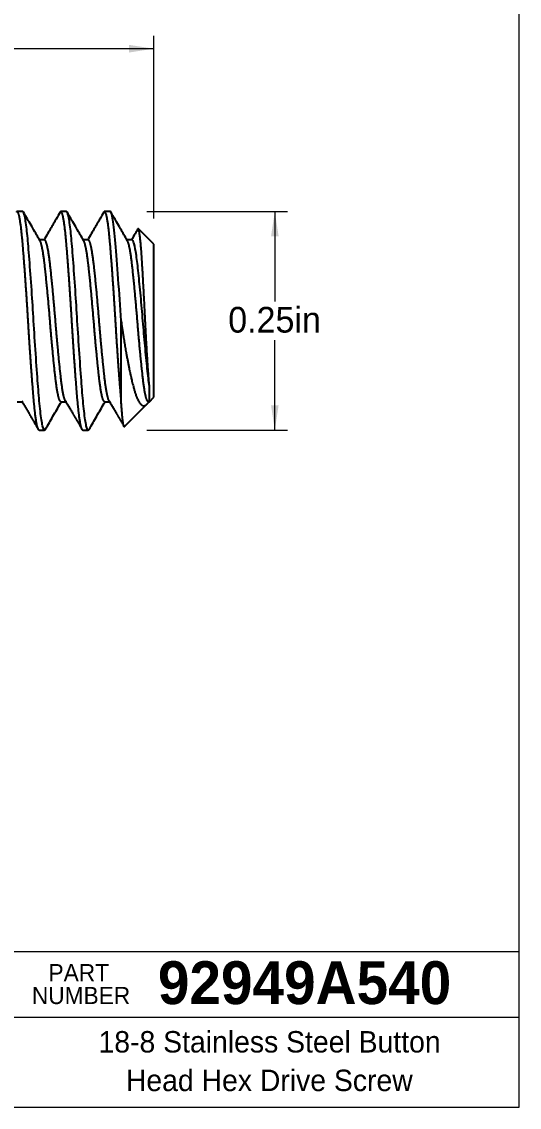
# Model space of a CAD drawing. Header units: inches. Extents: x 0.06 to 2.53, y 0.06 to 1.94.
# Drawn here: x 1.959 to 2.529, y 0.059 to 1.3 of the extents above; entities that cross this region are included whole.
import ezdxf

# ---------------------------------------------------------------- set-up
doc = ezdxf.new("R2010")
doc.units = ezdxf.units.IN
doc.header["$LTSCALE"] = 0.23521
doc.header["$MEASUREMENT"] = 0
doc.linetypes.add('SLD-Solid', pattern=[0])
doc.styles.add('SLDTEXTSTYLE0', font='ARIAL.TTF', dxfattribs={"width": 0.948})
doc.styles.add('SLDTEXTSTYLE1', font='ARIALBD.TTF', dxfattribs={"width": 0.948})
doc.dimstyles.new('SLDDIMSTYLE0', dxfattribs={"dimtxt": 0.02854, "dimasz": 0.02854, "dimexe": 0, "dimexo": 0.0625, "dimgap": 0.007135, "dimtad": 0, "dimtih": 1, "dimtoh": 1, "dimdec": 4, "dimrnd": 1e-09, "dimdsep": 46, "dimtxsty": 'SLDTEXTSTYLE0', "dimsah": 1, "dimcen": 0.09, "dimadec": 0, "dimazin": 2, "dimtfac": 1, "dimtdec": 4, "dimtofl": 0, "dimtmove": 0, "dimatfit": 3, "dimfxl": 0, "dimfrac": 2, "dimtolj": 1, "dimtzin": 12, "dimarcsym": 0})

# ---------------------------------------------------------------- blocks, each defined once
blk = doc.blocks.new('Part Number Tag')
at = {"color": 7, "linetype": 'SLD-Solid', "lineweight": 18, "char_height": 0.0196, "attachment_point": 2, "style": 'SLDTEXTSTYLE0'}
for s, insert in [('PART', (0.0003, 0.0262)), ('NUMBER', (0.0029, 0.0001))]:
    blk.add_mtext(s, dxfattribs=dict(at, insert=insert))
blk = doc.blocks.new('_D_3')
at = {"color": 7, "linetype": 'SLD-Solid', "lineweight": 18}
for p, q in [((1.3604, 1.2059), (1.3604, 1.2838)), ((2.1104, 1.0749), (2.1104, 1.2838)), ((1.3604, 1.2691), (1.6821, 1.2691)), ((2.1104, 1.2691), (1.7888, 1.2691))]:
    blk.add_line(p, q, dxfattribs=at)
for points in [[(1.3604, 1.2691), (1.3889, 1.2647), (1.3889, 1.2735)], [(2.1104, 1.2691), (2.0819, 1.2735), (2.0819, 1.2647)]]:
    blk.add_solid(points, dxfattribs=at)
at = {"color": 7, "linetype": 'SLD-Solid', "lineweight": 18, "insert": (1.6821, 1.2851), "char_height": 0.0294, "attachment_point": 1, "style": 'SLDTEXTSTYLE0'}
blk.add_mtext('0.75in', dxfattribs=at)
blk = doc.blocks.new('_D_4')
at = {"color": 7, "linetype": 'SLD-Solid', "lineweight": 18}
for p, q in [((2.1023, 1.083), (2.2635, 1.083)), ((2.2488, 1.083), (2.2488, 0.9799)), ((2.2488, 0.833), (2.2488, 0.936)), ((2.1023, 0.833), (2.2635, 0.833))]:
    blk.add_line(p, q, dxfattribs=at)
for points in [[(2.2488, 1.083), (2.2445, 1.0545), (2.2532, 1.0545)], [(2.2488, 0.833), (2.2532, 0.8615), (2.2445, 0.8615)]]:
    blk.add_solid(points, dxfattribs=at)
at = {"color": 7, "linetype": 'SLD-Solid', "lineweight": 18, "insert": (2.1955, 0.9739), "char_height": 0.0294, "attachment_point": 1, "style": 'SLDTEXTSTYLE0'}
blk.add_mtext('0.25in', dxfattribs=at)

msp = doc.modelspace()

# ---------------------------------------------------------------- linework, layer by layer
at = {"color": 7, "linetype": 'SLD-Solid', "lineweight": 18}
for p, q in [((2.5285075, 0.0588025), (2.5285075, 1.9404825)), ((2.5285075, 0.2364452), (1.4388675, 0.2364452)), ((1.4388675, 0.1617069), (2.5285075, 0.1617069)), ((0.0588025, 0.0588025), (2.5285075, 0.0588025))]:
    msp.add_line(p, q, dxfattribs=at)
at = {"color": 7, "linetype": 'SLD-Solid', "lineweight": 25}
for p, q in [((1.9604035, 1.0830095), (1.9541535, 1.0830095)), ((2.0104035, 1.0830095), (2.0041535, 1.0830095)), ((2.0604035, 1.0830095), (2.0541535, 1.0830095)), ((2.1104035, 1.0455095), (2.0927245, 1.0631885)), ((1.9854036, 1.0505336), (1.9797106, 1.0505336)), ((2.0354036, 1.0505336), (2.0297106, 1.0505336)), ((2.0854036, 1.0505336), (2.0797106, 1.0505336)), ((2.1104035, 0.9580095), (2.1104035, 1.0455095)), ((2.0729035, 0.8696212), (2.0729035, 0.9580095)), ((2.1104035, 0.8705095), (2.1104035, 0.9580095)), ((2.1053893, 0.8654954), (2.1104035, 0.8705095)), ((1.9541536, 0.8654855), (1.959847, 0.8654855)), ((2.0041536, 0.8654855), (2.009847, 0.8654855)), ((2.0541536, 0.8654855), (2.059847, 0.8654855)), ((2.0768778, 0.8369838), (2.1024817, 0.8625877)), ((2.1041536, 0.8654855), (2.1053794, 0.8654855)), ((1.9791535, 0.8330095), (1.9854035, 0.8330095)), ((2.0291535, 0.8330095), (2.0354035, 0.8330095))]:
    msp.add_line(p, q, dxfattribs=at)
at = {"color": 7, "linetype": 'SLD-Solid', "lineweight": 25, "flags": 128}
for points in [[(1.9862364, 0.8337487), (1.9859745, 0.8333572), (1.985686, 0.8330959), (1.9854035, 0.8330095), (1.9851421, 0.8330835), (1.9848757, 0.8333072), (1.9846047, 0.8336828), (1.9843294, 0.8342122), (1.9840504, 0.8348965), (1.983768, 0.8357365), (1.9834829, 0.8367321), (1.9831667, 0.8380065), (1.9828485, 0.8394672), (1.9825289, 0.8411117), (1.9822088, 0.8429368), (1.9818889, 0.8449384), (1.9815698, 0.8471117), (1.9812523, 0.8494509), (1.9809372, 0.8519497), (1.9806252, 0.8546009), (1.9803168, 0.857397), (1.9800183, 0.8602763), (1.9797245, 0.8632791), (1.979436, 0.8663971), (1.9791535, 0.8696212), (1.9788921, 0.8727137), (1.9786257, 0.8759274), (1.9783547, 0.8792586), (1.9780794, 0.8827029), (1.9778004, 0.8862555), (1.977518, 0.889911), (1.9772329, 0.8936635), (1.9769167, 0.897896), (1.9765985, 0.9022294), (1.9762789, 0.9066544), (1.9759588, 0.9111609), (1.9756389, 0.9157386), (1.9753198, 0.9203769), (1.9750023, 0.9250649), (1.9746872, 0.9297916), (1.9743752, 0.9345457), (1.9740668, 0.9393163), (1.9737683, 0.9440071), (1.9734745, 0.9486928), (1.973186, 0.9533636), (1.9729035, 0.9580095), (1.9726421, 0.962309), (1.9723757, 0.9666302), (1.9721047, 0.9709656), (1.9718294, 0.9753072), (1.9715504, 0.979647), (1.971268, 0.9839767), (1.9709829, 0.988288), (1.9706667, 0.9929992), (1.9703485, 0.9976669), (1.9700289, 1.0022802), (1.9697088, 1.0068282), (1.9693889, 1.0113005), (1.9690698, 1.0156868), (1.9687523, 1.0199774), (1.9684372, 1.0241632), (1.9681252, 1.0282353), (1.9678168, 1.0321858), (1.9675183, 1.0359403), (1.9672245, 1.0395641), (1.966936, 1.0430516), (1.9666535, 1.0463979), (1.9663921, 1.0493858), (1.9661257, 1.0522832), (1.9658547, 1.0550832), (1.9655794, 1.0577788), (1.9653004, 1.0603636), (1.965018, 1.0628312), (1.9647329, 1.0651757), (1.9644167, 1.0676059), (1.9640985, 1.0698736), (1.9637789, 1.0719729), (1.9634588, 1.0738983), (1.9631389, 1.0756453), (1.9628198, 1.0772102), (1.9625023, 1.07859), (1.9621872, 1.0797829), (1.9618752, 1.0807876), (1.9615668, 1.0816039), (1.9612683, 1.0822228), (1.9609745, 1.0826619), (1.960686, 1.0829232), (1.9604035, 1.0830095), (1.9604035, 1.0830095)], [(2.0362364, 0.8337487), (2.0359745, 0.8333572), (2.035686, 0.8330959), (2.0354035, 0.8330095), (2.0351421, 0.8330835), (2.0348757, 0.8333072), (2.0346047, 0.8336828), (2.0343294, 0.8342122), (2.0340504, 0.8348965), (2.033768, 0.8357365), (2.0334829, 0.8367321), (2.0331667, 0.8380065), (2.0328485, 0.8394672), (2.0325289, 0.8411117), (2.0322088, 0.8429368), (2.0318889, 0.8449384), (2.0315698, 0.8471117), (2.0312523, 0.8494509), (2.0309372, 0.8519497), (2.0306252, 0.8546009), (2.0303168, 0.857397), (2.0300183, 0.8602763), (2.0297245, 0.8632791), (2.029436, 0.8663971), (2.0291535, 0.8696212), (2.0288921, 0.8727137), (2.0286257, 0.8759274), (2.0283547, 0.8792586), (2.0280794, 0.8827029), (2.0278004, 0.8862555), (2.027518, 0.889911), (2.0272329, 0.8936635), (2.0269167, 0.897896), (2.0265985, 0.9022294), (2.0262789, 0.9066544), (2.0259588, 0.9111609), (2.0256389, 0.9157386), (2.0253198, 0.9203769), (2.0250023, 0.9250649), (2.0246872, 0.9297916), (2.0243752, 0.9345457), (2.0240668, 0.9393163), (2.0237683, 0.9440071), (2.0234745, 0.9486928), (2.023186, 0.9533636), (2.0229035, 0.9580095), (2.0226421, 0.962309), (2.0223757, 0.9666302), (2.0221047, 0.9709656), (2.0218294, 0.9753072), (2.0215504, 0.979647), (2.021268, 0.9839767), (2.0209829, 0.988288), (2.0206667, 0.9929992), (2.0203485, 0.9976669), (2.0200289, 1.0022802), (2.0197088, 1.0068282), (2.0193889, 1.0113005), (2.0190698, 1.0156868), (2.0187523, 1.0199774), (2.0184372, 1.0241632), (2.0181252, 1.0282353), (2.0178168, 1.0321858), (2.0175183, 1.0359403), (2.0172245, 1.0395641), (2.016936, 1.0430516), (2.0166535, 1.0463979), (2.0163921, 1.0493858), (2.0161257, 1.0522832), (2.0158547, 1.0550832), (2.0155794, 1.0577788), (2.0153004, 1.0603636), (2.015018, 1.0628312), (2.0147329, 1.0651757), (2.0144167, 1.0676059), (2.0140985, 1.0698736), (2.0137789, 1.0719729), (2.0134588, 1.0738983), (2.0131389, 1.0756453), (2.0128198, 1.0772102), (2.0125023, 1.07859), (2.0121872, 1.0797829), (2.0118752, 1.0807876), (2.0115668, 1.0816039), (2.0112683, 1.0822228), (2.0109745, 1.0826619), (2.010686, 1.0829232), (2.0104035, 1.0830095), (2.0104035, 1.0830095)]]:
    msp.add_lwpolyline(points, dxfattribs=at)
at = {"color": 7, "linetype": 'SLD-Solid', "lineweight": 25}
for points, knots in [([(1.9791535, 0.8330095), (1.9790666, 0.8330238), (1.9788923, 0.8330524), (1.9786257, 0.8332845), (1.9783547, 0.8336578), (1.9780794, 0.8341878), (1.9778004, 0.834872), (1.977518, 0.835712), (1.9772234, 0.836741), (1.9769167, 0.8379769), (1.9765985, 0.8394376), (1.9762789, 0.8410821), (1.9759588, 0.8429072), (1.9756389, 0.8449088), (1.9753198, 0.8470821), (1.9750023, 0.8494213), (1.9746872, 0.8519201), (1.9743752, 0.8545713), (1.9740687, 0.8573509), (1.9737682, 0.8602478), (1.9734745, 0.8632507), (1.9731858, 0.8663686), (1.9729105, 0.8695206), (1.9726423, 0.8727034), (1.9723757, 0.8759172), (1.9721047, 0.8792484), (1.9718294, 0.8826927), (1.9715504, 0.8862453), (1.971268, 0.8899008), (1.9709734, 0.893779), (1.9706667, 0.8978838), (1.9703485, 0.9022172), (1.9700289, 0.9066421), (1.9697088, 0.9111486), (1.9693889, 0.9157263), (1.9690698, 0.9203646), (1.9687523, 0.9250526), (1.9684372, 0.9297793), (1.9681252, 0.9345335), (1.9678187, 0.9392759), (1.9675182, 0.9439953), (1.9672245, 0.9486812), (1.9669358, 0.9533519), (1.9666605, 0.957894), (1.9663923, 0.9623189), (1.9661257, 0.9666402), (1.9658547, 0.9709757), (1.9655794, 0.9753173), (1.9653004, 0.9796571), (1.965018, 0.9839868), (1.9647234, 0.9884424), (1.9644167, 0.9930115), (1.9640985, 0.9976792), (1.9637789, 1.0022925), (1.9634588, 1.0068405), (1.9631389, 1.0113127), (1.9628198, 1.015699), (1.9625023, 1.0199897), (1.9621872, 1.0241754), (1.9618752, 1.0282476), (1.9615687, 1.0321748), (1.9612682, 1.0359522), (1.9609745, 1.0395761), (1.9606858, 1.0430636), (1.9604105, 1.046335), (1.9601423, 1.0494101), (1.9598757, 1.0523076), (1.9596047, 1.0551076), (1.9593294, 1.0578033), (1.9590504, 1.0603881), (1.958768, 1.0628557), (1.9584734, 1.0652786), (1.9581667, 1.0676355), (1.9578485, 1.0699032), (1.9575289, 1.0720025), (1.9572088, 1.0739279), (1.9568889, 1.0756749), (1.9565698, 1.0772397), (1.9562523, 1.0786196), (1.9559372, 1.0798125), (1.9556252, 1.0808172), (1.9553187, 1.0816287), (1.9550182, 1.0822514), (1.9547245, 1.0826904), (1.9544358, 1.082952), (1.9541604, 1.0830355), (1.9538924, 1.0829625), (1.9536255, 1.0827271), (1.9534346, 1.0824931), (1.9533319, 1.0822929), (1.9533206, 1.0822707)], [0, 0, 0, 0, 0.010584351, 0.021235556, 0.031947767, 0.042714922, 0.053530758, 0.064388833, 0.075282548, 0.087298626, 0.099340563, 0.111399123, 0.123464996, 0.135528835, 0.147581304, 0.159613119, 0.171615093, 0.183578177, 0.1954935, 0.20714121, 0.218726539, 0.230241787, 0.241679551, 0.252263903, 0.262915107, 0.273627318, 0.284394473, 0.295210309, 0.306068384, 0.316962099, 0.328978177, 0.341020114, 0.353078674, 0.365144547, 0.377208386, 0.389260855, 0.40129267, 0.413294644, 0.425257728, 0.437173051, 0.448820762, 0.46040609, 0.471921338, 0.483359102, 0.493943454, 0.504594658, 0.515306869, 0.526074024, 0.53688986, 0.547747936, 0.55864165, 0.570657728, 0.582699665, 0.594758225, 0.606824098, 0.618887937, 0.630940406, 0.642972221, 0.654974195, 0.666937279, 0.678852602, 0.690500313, 0.702085641, 0.713600889, 0.725038653, 0.735623005, 0.746274209, 0.75698642, 0.767753575, 0.778569412, 0.789427487, 0.800321201, 0.81233728, 0.824379216, 0.836437776, 0.848503649, 0.860567488, 0.872619957, 0.884651772, 0.896653746, 0.90861683, 0.920532153, 0.932179864, 0.943765192, 0.955280441, 0.966718204, 0.977302556, 0.98795376, 0.998665972, 1, 1, 1, 1]), ([(1.9802939, 1.0495329), (1.977614, 1.0541285), (1.9734054, 1.0613455), (1.968645, 1.0695298), (1.9649712, 1.075849), (1.962824, 1.0795455), (1.9612362, 1.082279)], [0, 0, 0, 0, 0.421229167, 0.661510738, 0.749691868, 1, 1, 1, 1]), ([(2.0033208, 1.0822791), (2.0017572, 1.0795872), (1.9993383, 1.075423), (1.9958749, 1.069466), (1.9926275, 1.0638842), (1.9888902, 1.0574654), (1.9861932, 1.0528419), (1.9848466, 1.0505336)], [0, 0, 0, 0, 0.254269647, 0.393340942, 0.562808335, 0.7817316, 1, 1, 1, 1]), ([(2.0291535, 0.8330095), (2.0290666, 0.8330238), (2.0288923, 0.8330524), (2.0286257, 0.8332845), (2.0283547, 0.8336578), (2.0280794, 0.8341878), (2.0278004, 0.834872), (2.027518, 0.835712), (2.0272234, 0.836741), (2.0269167, 0.8379769), (2.0265985, 0.8394376), (2.0262789, 0.8410821), (2.0259588, 0.8429072), (2.0256389, 0.8449088), (2.0253198, 0.8470821), (2.0250023, 0.8494213), (2.0246872, 0.8519201), (2.0243752, 0.8545713), (2.0240687, 0.8573509), (2.0237682, 0.8602478), (2.0234745, 0.8632507), (2.0231858, 0.8663686), (2.0229105, 0.8695206), (2.0226423, 0.8727034), (2.0223757, 0.8759172), (2.0221047, 0.8792484), (2.0218294, 0.8826927), (2.0215504, 0.8862453), (2.021268, 0.8899008), (2.0209734, 0.893779), (2.0206667, 0.8978838), (2.0203485, 0.9022172), (2.0200289, 0.9066421), (2.0197088, 0.9111486), (2.0193889, 0.9157263), (2.0190698, 0.9203646), (2.0187523, 0.9250526), (2.0184372, 0.9297793), (2.0181252, 0.9345335), (2.0178187, 0.9392759), (2.0175182, 0.9439953), (2.0172245, 0.9486812), (2.0169358, 0.9533519), (2.0166605, 0.957894), (2.0163923, 0.9623189), (2.0161257, 0.9666402), (2.0158547, 0.9709757), (2.0155794, 0.9753173), (2.0153004, 0.9796571), (2.015018, 0.9839868), (2.0147234, 0.9884424), (2.0144167, 0.9930115), (2.0140985, 0.9976792), (2.0137789, 1.0022925), (2.0134588, 1.0068405), (2.0131389, 1.0113127), (2.0128198, 1.015699), (2.0125023, 1.0199897), (2.0121872, 1.0241754), (2.0118752, 1.0282476), (2.0115687, 1.0321748), (2.0112682, 1.0359522), (2.0109745, 1.0395761), (2.0106858, 1.0430636), (2.0104105, 1.046335), (2.0101423, 1.0494101), (2.0098757, 1.0523076), (2.0096047, 1.0551076), (2.0093294, 1.0578033), (2.0090504, 1.0603881), (2.008768, 1.0628557), (2.0084734, 1.0652786), (2.0081667, 1.0676355), (2.0078485, 1.0699032), (2.0075289, 1.0720025), (2.0072088, 1.0739279), (2.0068889, 1.0756749), (2.0065698, 1.0772397), (2.0062523, 1.0786196), (2.0059372, 1.0798125), (2.0056252, 1.0808172), (2.0053187, 1.0816287), (2.0050182, 1.0822514), (2.0047245, 1.0826904), (2.0044358, 1.082952), (2.0041604, 1.0830355), (2.0038924, 1.0829625), (2.0036255, 1.0827271), (2.0034346, 1.0824931), (2.0033319, 1.0822929), (2.0033206, 1.0822707)], [0, 0, 0, 0, 0.010584351, 0.021235556, 0.031947767, 0.042714922, 0.053530758, 0.064388833, 0.075282548, 0.087298626, 0.099340563, 0.111399123, 0.123464996, 0.135528835, 0.147581304, 0.159613119, 0.171615093, 0.183578177, 0.1954935, 0.20714121, 0.218726539, 0.230241787, 0.241679551, 0.252263903, 0.262915107, 0.273627318, 0.284394473, 0.295210309, 0.306068384, 0.316962099, 0.328978177, 0.341020114, 0.353078674, 0.365144547, 0.377208386, 0.389260855, 0.40129267, 0.413294644, 0.425257728, 0.437173051, 0.448820762, 0.46040609, 0.471921338, 0.483359102, 0.493943454, 0.504594658, 0.515306869, 0.526074024, 0.53688986, 0.547747936, 0.55864165, 0.570657728, 0.582699665, 0.594758225, 0.606824098, 0.618887937, 0.630940406, 0.642972221, 0.654974195, 0.666937279, 0.678852602, 0.690500313, 0.702085641, 0.713600889, 0.725038653, 0.735623005, 0.746274209, 0.75698642, 0.767753575, 0.778569412, 0.789427487, 0.800321201, 0.81233728, 0.824379216, 0.836437776, 0.848503649, 0.860567488, 0.872619957, 0.884651772, 0.896653746, 0.90861683, 0.920532153, 0.932179864, 0.943765192, 0.955280441, 0.966718204, 0.977302556, 0.98795376, 0.998665972, 1, 1, 1, 1]), ([(2.0302939, 1.0495329), (2.027614, 1.0541285), (2.0234054, 1.0613455), (2.018645, 1.0695298), (2.0149712, 1.075849), (2.012824, 1.0795455), (2.0112362, 1.082279)], [0, 0, 0, 0, 0.421229167, 0.661510738, 0.749691868, 1, 1, 1, 1]), ([(2.0533208, 1.0822791), (2.0517572, 1.0795872), (2.0493383, 1.075423), (2.0458749, 1.069466), (2.0426275, 1.0638842), (2.0388902, 1.0574654), (2.0361932, 1.0528419), (2.0348466, 1.0505336)], [0, 0, 0, 0, 0.254269647, 0.393340942, 0.562808335, 0.7817316, 1, 1, 1, 1]), ([(2.0729035, 0.8696212), (2.0728166, 0.8706449), (2.0726423, 0.8726987), (2.0723757, 0.8759184), (2.0721047, 0.8792481), (2.0718294, 0.8826928), (2.0715504, 0.8862453), (2.071268, 0.8899009), (2.0709734, 0.893779), (2.0706667, 0.8978838), (2.0703485, 0.9022172), (2.0700289, 0.9066421), (2.0697088, 0.9111486), (2.0693889, 0.9157263), (2.0690698, 0.9203646), (2.0687523, 0.9250526), (2.0684372, 0.9297793), (2.0681252, 0.9345335), (2.0678187, 0.9392759), (2.0675182, 0.9439953), (2.0672245, 0.9486812), (2.0669358, 0.9533519), (2.0666605, 0.957894), (2.0663923, 0.9623189), (2.0661257, 0.9666402), (2.0658547, 0.9709757), (2.0655794, 0.9753173), (2.0653004, 0.9796571), (2.065018, 0.9839868), (2.0647234, 0.9884424), (2.0644167, 0.9930115), (2.0640985, 0.9976792), (2.0637789, 1.0022925), (2.0634588, 1.0068405), (2.0631389, 1.0113127), (2.0628198, 1.015699), (2.0625023, 1.0199897), (2.0621872, 1.0241754), (2.0618752, 1.0282476), (2.0615687, 1.0321748), (2.0612682, 1.0359522), (2.0609745, 1.0395761), (2.0606858, 1.0430636), (2.0604105, 1.046335), (2.0601423, 1.0494101), (2.0598757, 1.0523076), (2.0596047, 1.0551076), (2.0593294, 1.0578033), (2.0590504, 1.0603881), (2.058768, 1.0628557), (2.0584734, 1.0652786), (2.0581667, 1.0676355), (2.0578485, 1.0699032), (2.0575289, 1.0720025), (2.0572088, 1.0739279), (2.0568889, 1.0756749), (2.0565698, 1.0772397), (2.0562523, 1.0786196), (2.0559372, 1.0798125), (2.0556252, 1.0808172), (2.0553187, 1.0816287), (2.0550182, 1.0822514), (2.0547245, 1.0826904), (2.0544358, 1.082952), (2.0541604, 1.0830355), (2.0538924, 1.0829625), (2.0536255, 1.0827271), (2.0534346, 1.0824931), (2.0533319, 1.0822929), (2.0533206, 1.0822707)], [0, 0, 0, 0, 0.013957624, 0.028003406, 0.04212964, 0.056328327, 0.07059121, 0.084909794, 0.099275377, 0.115121024, 0.13100077, 0.146902439, 0.16281375, 0.178722379, 0.194616015, 0.210482414, 0.226309462, 0.242085226, 0.257798007, 0.273157886, 0.288435501, 0.303620702, 0.318703724, 0.332661348, 0.346707131, 0.360833364, 0.375032051, 0.389294934, 0.403613518, 0.417979101, 0.433824748, 0.449704494, 0.465606163, 0.481517474, 0.497426103, 0.513319739, 0.529186138, 0.545013186, 0.56078895, 0.576501731, 0.59186161, 0.607139225, 0.622324426, 0.637407448, 0.651365072, 0.665410855, 0.679537088, 0.693735775, 0.707998658, 0.722317242, 0.736682825, 0.752528472, 0.768408218, 0.784309887, 0.800221198, 0.816129828, 0.832023463, 0.847889862, 0.86371691, 0.879492674, 0.895205455, 0.910565334, 0.925842949, 0.94102815, 0.956111172, 0.970068796, 0.984114579, 0.998240812, 1, 1, 1, 1]), ([(2.0729035, 0.9580095), (2.0719411, 0.9739547), (2.0708614, 0.9905307), (2.0686956, 1.0211592), (2.0676158, 1.035123), (2.0656911, 1.0576728), (2.0646114, 1.0671511), (2.0624456, 1.0798379), (2.0613658, 1.0830095), (2.0604035, 1.0830095)], [0, 0, 0, 0, 0.25, 0.25, 0.5, 0.5, 0.75, 0.75, 1, 1, 1, 1]), ([(2.0802939, 1.0495329), (2.077614, 1.0541285), (2.0734054, 1.0613455), (2.068645, 1.0695298), (2.0649712, 1.075849), (2.062824, 1.0795455), (2.0612362, 1.082279)], [0, 0, 0, 0, 0.421229167, 0.661510738, 0.749691868, 1, 1, 1, 1]), ([(2.092079, 1.0629435), (2.0910147, 1.0611152), (2.0886058, 1.0569774), (2.0861932, 1.0528418), (2.0848466, 1.0505336)], [0, 0, 0, 0, 0.441853897, 1, 1, 1, 1]), ([(2.1053794, 0.8831063), (2.1053104, 0.8838107), (2.1051723, 0.8852195), (2.1049681, 0.8875054), (2.1047667, 0.8899155), (2.1045672, 0.8924768), (2.1043656, 0.8951753), (2.1041588, 0.8980143), (2.1039495, 0.9009715), (2.1037395, 0.9040176), (2.1035298, 0.9071379), (2.1033202, 0.9103314), (2.1031095, 0.9136193), (2.1028965, 0.9170198), (2.102682, 0.9205223), (2.102466, 0.9241307), (2.1022502, 0.9278155), (2.102036, 0.9315532), (2.1018243, 0.9353279), (2.1016148, 0.9391409), (2.101407, 0.9430038), (2.1011998, 0.9469382), (2.1009939, 0.9509292), (2.1007893, 0.95498), (2.1005881, 0.9590549), (2.1003878, 0.9631066), (2.1001858, 0.9671182), (2.0999835, 0.971092), (2.099779, 0.9750609), (2.0995712, 0.9790452), (2.099361, 0.9830292), (2.0991481, 0.9870147), (2.0989344, 0.9909681), (2.0987201, 0.9948837), (2.0985061, 0.9987457), (2.0982922, 1.0025563), (2.0980789, 1.0063069), (2.097865, 1.0100173), (2.0976515, 1.0136702), (2.0974381, 1.0172657), (2.0972268, 1.0207701), (2.0970203, 1.0241366), (2.09682, 1.0273541), (2.0966248, 1.0304294), (2.096428, 1.0333976), (2.0962266, 1.0362743), (2.0960217, 1.0390446), (2.0958131, 1.0417073), (2.0956025, 1.0442379), (2.0953906, 1.0466291), (2.0951781, 1.0488711), (2.094965, 1.0509659), (2.0947514, 1.0529107), (2.0945361, 1.0547139), (2.09432, 1.0563636), (2.094103, 1.0578569), (2.093887, 1.0591775), (2.0936742, 1.060312), (2.0934655, 1.0612602), (2.0932606, 1.0620282), (2.0930581, 1.0626213), (2.0928567, 1.0630402), (2.0926577, 1.0632792), (2.092456, 1.0633321), (2.0922649, 1.0632325), (2.0921406, 1.0630291), (2.0920858, 1.0629394)], [0, 0, 0, 0, 0.01458186, 0.02916372, 0.043849096, 0.058534557, 0.073534801, 0.088535044, 0.103638876, 0.118742707, 0.133482856, 0.148223005, 0.163061405, 0.177899806, 0.19304745, 0.208195094, 0.223449436, 0.238703778, 0.253747281, 0.268790784, 0.283938781, 0.299086778, 0.314563408, 0.330040038, 0.34562884, 0.361217902, 0.376355243, 0.391492585, 0.406728001, 0.421963417, 0.437507088, 0.45305076, 0.468700684, 0.484350607, 0.500017908, 0.515685208, 0.531461336, 0.547237464, 0.563356836, 0.579476207, 0.595714186, 0.611952166, 0.627619358, 0.643286672, 0.659058515, 0.674830359, 0.690923904, 0.70701745, 0.723220056, 0.739422663, 0.755576143, 0.771729623, 0.787993398, 0.804257172, 0.820868508, 0.837479844, 0.854211204, 0.870942564, 0.88723372, 0.903524875, 0.919929192, 0.936333509, 0.953087554, 0.969841849, 0.986711762, 1, 1, 1, 1]), ([(2.0041536, 0.8654855), (2.0041536, 0.8654855), (2.0040517, 0.8654613), (2.0038484, 0.8655467), (2.0035358, 0.8657582), (2.0032176, 0.8661416), (2.0028938, 0.8666757), (2.0025653, 0.8673677), (2.0022393, 0.8682), (2.0019167, 0.8691623), (2.0015985, 0.8702435), (2.0012789, 0.8714607), (2.0009588, 0.8728117), (2.0006265, 0.8743505), (2.0002828, 0.8760913), (1.999929, 0.878047), (1.9995782, 0.8801483), (1.9992315, 0.8823879), (1.9988898, 0.8847576), (1.9985542, 0.8872486), (1.9982248, 0.889852), (1.9979088, 0.8925207), (1.9975983, 0.8952542), (1.9972858, 0.8980551), (1.9969675, 0.900973), (1.9966438, 0.9040024), (1.9963153, 0.9071373), (1.9959893, 0.9103091), (1.9956667, 0.9135049), (1.9953485, 0.9167125), (1.9950289, 0.9199878), (1.9947088, 0.9233234), (1.9943765, 0.9268427), (1.9940328, 0.9305438), (1.993679, 0.9344227), (1.9933282, 0.9383349), (1.9929815, 0.9422689), (1.9926398, 0.9462133), (1.9923042, 0.950157), (1.9919748, 0.9540889), (1.9916588, 0.9579445), (1.9913483, 0.9617342), (1.9910358, 0.9654695), (1.9907175, 0.9692164), (1.9903938, 0.9729655), (1.9900653, 0.9767071), (1.9897393, 0.9803604), (1.9894167, 0.9839177), (1.9890985, 0.9873727), (1.9887789, 0.9907874), (1.9884588, 0.9941538), (1.9881265, 0.997592), (1.9877828, 1.0010855), (1.987429, 1.0046153), (1.9870782, 1.0080466), (1.9867315, 1.0113706), (1.9863898, 1.0145792), (1.9860542, 1.0176653), (1.9857248, 1.0206225), (1.9854088, 1.0234065), (1.9850983, 1.0260324), (1.9847858, 1.0285139), (1.9844675, 1.030895), (1.9841438, 1.0331676), (1.9838153, 1.0353242), (1.9834893, 1.0373189), (1.9831667, 1.0391539), (1.9828485, 1.0408324), (1.9825289, 1.0423863), (1.9822088, 1.0438114), (1.9818765, 1.0451545), (1.9815329, 1.0463934), (1.9811789, 1.0475083), (1.9808283, 1.0484421), (1.9805331, 1.0491147), (1.9803565, 1.0494085), (1.9802941, 1.0495123)], [0, 0, 0, 0, 0.0000054062, 0.0134117857, 0.0269160872, 0.0405080939, 0.0541771558, 0.0679122353, 0.0817019571, 0.0947433734, 0.1078130467, 0.1209008871, 0.1339967186, 0.1470903275, 0.1616883656, 0.176256835, 0.1907818159, 0.2052496418, 0.2196469754, 0.2339608796, 0.2481788838, 0.2622890422, 0.2756954217, 0.2891997232, 0.3027917299, 0.3164607918, 0.3301958713, 0.3439855931, 0.3570270094, 0.3700966828, 0.3831845231, 0.3962803546, 0.4093739635, 0.4239720017, 0.438540471, 0.4530654519, 0.4675332778, 0.4819306114, 0.4962445157, 0.5104625198, 0.5245726783, 0.5379790577, 0.5514833593, 0.5650753659, 0.5787444278, 0.5924795073, 0.6062692291, 0.6193106454, 0.6323803188, 0.6454681591, 0.6585639906, 0.6716575995, 0.6862556377, 0.7008241071, 0.715349088, 0.7298169139, 0.7442142474, 0.7585281517, 0.7727461558, 0.7868563143, 0.8002626938, 0.8137669953, 0.827359002, 0.8410280639, 0.8547631434, 0.8685528652, 0.8815942815, 0.8946639548, 0.9077517951, 0.9208476267, 0.9339412356, 0.9485392737, 0.9631077431, 0.977632724, 0.9921005499, 1, 1, 1, 1]), ([(2.0092627, 0.8665071), (2.0091942, 0.8666223), (2.0090097, 0.8669324), (2.008705, 0.8676341), (2.0083494, 0.8685941), (2.0079904, 0.8697392), (2.0076237, 0.8710784), (2.0072502, 0.8726209), (2.006871, 0.8743709), (2.0064932, 0.876299), (2.0061178, 0.878398), (2.0057462, 0.8806599), (2.005395, 0.8829731), (2.0050645, 0.8853065), (2.0047548, 0.8876325), (2.0044507, 0.8900535), (2.0041508, 0.8925908), (2.0038483, 0.8952542), (2.0035358, 0.8980551), (2.0032175, 0.900973), (2.0028938, 0.9040024), (2.0025653, 0.9071373), (2.0022393, 0.9103091), (2.0019167, 0.9135049), (2.0015985, 0.9167125), (2.0012789, 0.9199878), (2.0009588, 0.9233234), (2.0006265, 0.9268427), (2.0002828, 0.9305438), (1.999929, 0.9344227), (1.9995782, 0.9383349), (1.9992315, 0.9422689), (1.9988898, 0.9462133), (1.9985542, 0.950157), (1.9982248, 0.9540889), (1.9979088, 0.9579445), (1.9975983, 0.9617342), (1.9972858, 0.9654695), (1.9969675, 0.9692164), (1.9966438, 0.9729655), (1.9963153, 0.9767071), (1.9959893, 0.9803604), (1.9956667, 0.9839177), (1.9953485, 0.9873727), (1.9950289, 0.9907874), (1.9947088, 0.9941538), (1.9943765, 0.997592), (1.9940328, 1.0010855), (1.993679, 1.0046153), (1.9933282, 1.0080466), (1.9929815, 1.0113706), (1.9926398, 1.0145792), (1.9923042, 1.0176653), (1.9919748, 1.0206225), (1.9916588, 1.0234065), (1.9913483, 1.0260324), (1.9910358, 1.0285139), (1.9907175, 1.030895), (1.9903938, 1.0331676), (1.9900653, 1.0353242), (1.9897393, 1.0373189), (1.9894167, 1.0391539), (1.9890985, 1.0408324), (1.9887789, 1.0423863), (1.9884588, 1.0438114), (1.9881265, 1.0451545), (1.9877828, 1.0463938), (1.987429, 1.0475069), (1.9870782, 1.0484473), (1.9867315, 1.0492139), (1.9863898, 1.0498078), (1.9860542, 1.050226), (1.9857248, 1.0504857), (1.9855103, 1.0505177), (1.9854035, 1.0505336)], [0, 0, 0, 0, 0.008673613, 0.023341326, 0.038066811, 0.052835817, 0.067633832, 0.083151503, 0.098667906, 0.114166066, 0.129629126, 0.145040464, 0.160383793, 0.173692942, 0.186928171, 0.200079661, 0.213137983, 0.226544598, 0.240049136, 0.253641382, 0.267310683, 0.281046004, 0.294835968, 0.307877613, 0.320947516, 0.334035586, 0.347131647, 0.360225486, 0.37482378, 0.389392506, 0.403917741, 0.418385821, 0.432783408, 0.447097563, 0.461315817, 0.475426223, 0.488832838, 0.502337376, 0.515929622, 0.529598923, 0.543334244, 0.557124208, 0.570165853, 0.583235756, 0.596323826, 0.609419887, 0.622513726, 0.63711202, 0.651680746, 0.666205981, 0.680674061, 0.695071648, 0.709385803, 0.723604057, 0.737714463, 0.751121078, 0.764625616, 0.778217862, 0.791887163, 0.805622484, 0.819412448, 0.832454093, 0.845523996, 0.858612066, 0.871708127, 0.884801966, 0.89940026, 0.913968986, 0.928494221, 0.942962301, 0.957359888, 0.971674043, 0.985892297, 1, 1, 1, 1]), ([(2.0541536, 0.8654855), (2.0541536, 0.8654855), (2.0540517, 0.8654613), (2.0538484, 0.8655467), (2.0535358, 0.8657582), (2.0532176, 0.8661416), (2.0528938, 0.8666757), (2.0525653, 0.8673677), (2.0522393, 0.8682), (2.0519167, 0.8691623), (2.0515985, 0.8702435), (2.0512789, 0.8714607), (2.0509588, 0.8728117), (2.0506265, 0.8743505), (2.0502828, 0.8760913), (2.049929, 0.878047), (2.0495782, 0.8801483), (2.0492315, 0.8823879), (2.0488898, 0.8847576), (2.0485542, 0.8872486), (2.0482248, 0.889852), (2.0479088, 0.8925207), (2.0475983, 0.8952542), (2.0472858, 0.8980551), (2.0469675, 0.900973), (2.0466438, 0.9040024), (2.0463153, 0.9071373), (2.0459893, 0.9103091), (2.0456667, 0.9135049), (2.0453485, 0.9167125), (2.0450289, 0.9199878), (2.0447088, 0.9233234), (2.0443765, 0.9268427), (2.0440328, 0.9305438), (2.043679, 0.9344227), (2.0433282, 0.9383349), (2.0429815, 0.9422689), (2.0426398, 0.9462133), (2.0423042, 0.950157), (2.0419748, 0.9540889), (2.0416588, 0.9579445), (2.0413483, 0.9617342), (2.0410358, 0.9654695), (2.0407175, 0.9692164), (2.0403938, 0.9729655), (2.0400653, 0.9767071), (2.0397393, 0.9803604), (2.0394167, 0.9839177), (2.0390985, 0.9873727), (2.0387789, 0.9907874), (2.0384588, 0.9941538), (2.0381265, 0.997592), (2.0377828, 1.0010855), (2.037429, 1.0046153), (2.0370782, 1.0080466), (2.0367315, 1.0113706), (2.0363898, 1.0145792), (2.0360542, 1.0176653), (2.0357248, 1.0206225), (2.0354088, 1.0234065), (2.0350983, 1.0260324), (2.0347858, 1.0285139), (2.0344675, 1.030895), (2.0341438, 1.0331676), (2.0338153, 1.0353242), (2.0334893, 1.0373189), (2.0331667, 1.0391539), (2.0328485, 1.0408324), (2.0325289, 1.0423863), (2.0322088, 1.0438114), (2.0318765, 1.0451545), (2.0315329, 1.0463934), (2.0311789, 1.0475083), (2.0308283, 1.0484421), (2.0305331, 1.0491147), (2.0303565, 1.0494085), (2.0302941, 1.0495123)], [0, 0, 0, 0, 0.000005406, 0.013411786, 0.026916087, 0.040508094, 0.054177156, 0.067912235, 0.081701957, 0.094743373, 0.107813047, 0.120900887, 0.133996719, 0.147090328, 0.161688366, 0.176256835, 0.190781816, 0.205249642, 0.219646975, 0.23396088, 0.248178884, 0.262289042, 0.275695422, 0.289199723, 0.30279173, 0.316460792, 0.330195871, 0.343985593, 0.357027009, 0.370096683, 0.383184523, 0.396280355, 0.409373964, 0.423972002, 0.438540471, 0.453065452, 0.467533278, 0.481930611, 0.496244516, 0.51046252, 0.524572678, 0.537979058, 0.551483359, 0.565075366, 0.578744428, 0.592479507, 0.606269229, 0.619310645, 0.632380319, 0.645468159, 0.658563991, 0.6716576, 0.686255638, 0.700824107, 0.715349088, 0.729816914, 0.744214247, 0.758528152, 0.772746156, 0.786856314, 0.800262694, 0.813766995, 0.827359002, 0.841028064, 0.854763143, 0.868552865, 0.881594281, 0.894663955, 0.907751795, 0.920847627, 0.933941236, 0.948539274, 0.963107743, 0.977632724, 0.99210055, 1, 1, 1, 1]), ([(2.0592627, 0.8665071), (2.0591942, 0.8666223), (2.0590097, 0.8669324), (2.058705, 0.8676341), (2.0583494, 0.8685941), (2.0579904, 0.8697392), (2.0576237, 0.8710784), (2.0572502, 0.8726209), (2.056871, 0.8743709), (2.0564932, 0.876299), (2.0561178, 0.878398), (2.0557462, 0.8806599), (2.055395, 0.8829731), (2.0550645, 0.8853065), (2.0547548, 0.8876325), (2.0544507, 0.8900535), (2.0541508, 0.8925908), (2.0538483, 0.8952542), (2.0535358, 0.8980551), (2.0532175, 0.900973), (2.0528938, 0.9040024), (2.0525653, 0.9071373), (2.0522393, 0.9103091), (2.0519167, 0.9135049), (2.0515985, 0.9167125), (2.0512789, 0.9199878), (2.0509588, 0.9233234), (2.0506265, 0.9268427), (2.0502828, 0.9305438), (2.049929, 0.9344227), (2.0495782, 0.9383349), (2.0492315, 0.9422689), (2.0488898, 0.9462133), (2.0485542, 0.950157), (2.0482248, 0.9540889), (2.0479088, 0.9579445), (2.0475983, 0.9617342), (2.0472858, 0.9654695), (2.0469675, 0.9692164), (2.0466438, 0.9729655), (2.0463153, 0.9767071), (2.0459893, 0.9803604), (2.0456667, 0.9839177), (2.0453485, 0.9873727), (2.0450289, 0.9907874), (2.0447088, 0.9941538), (2.0443765, 0.997592), (2.0440328, 1.0010855), (2.043679, 1.0046153), (2.0433282, 1.0080466), (2.0429815, 1.0113706), (2.0426398, 1.0145792), (2.0423042, 1.0176653), (2.0419748, 1.0206225), (2.0416588, 1.0234065), (2.0413483, 1.0260324), (2.0410358, 1.0285139), (2.0407175, 1.030895), (2.0403938, 1.0331676), (2.0400653, 1.0353242), (2.0397393, 1.0373189), (2.0394167, 1.0391539), (2.0390985, 1.0408324), (2.0387789, 1.0423863), (2.0384588, 1.0438114), (2.0381265, 1.0451545), (2.0377828, 1.0463938), (2.037429, 1.0475069), (2.0370782, 1.0484473), (2.0367315, 1.0492139), (2.0363898, 1.0498078), (2.0360542, 1.050226), (2.0357248, 1.0504857), (2.0355103, 1.0505177), (2.0354035, 1.0505336)], [0, 0, 0, 0, 0.008673613, 0.023341326, 0.038066811, 0.052835817, 0.067633832, 0.083151503, 0.098667906, 0.114166066, 0.129629126, 0.145040464, 0.160383793, 0.173692942, 0.186928171, 0.200079661, 0.213137983, 0.226544598, 0.240049136, 0.253641382, 0.267310683, 0.281046004, 0.294835968, 0.307877613, 0.320947516, 0.334035586, 0.347131647, 0.360225486, 0.37482378, 0.389392506, 0.403917741, 0.418385821, 0.432783408, 0.447097563, 0.461315817, 0.475426223, 0.488832838, 0.502337376, 0.515929622, 0.529598923, 0.543334244, 0.557124208, 0.570165853, 0.583235756, 0.596323826, 0.609419887, 0.622513726, 0.63711202, 0.651680746, 0.666205981, 0.680674061, 0.695071648, 0.709385803, 0.723604057, 0.737714463, 0.751121078, 0.764625616, 0.778217862, 0.791887163, 0.805622484, 0.819412448, 0.832454093, 0.845523996, 0.858612066, 0.871708127, 0.884801966, 0.89940026, 0.913968986, 0.928494221, 0.942962301, 0.957359888, 0.971674043, 0.985892297, 1, 1, 1, 1]), ([(2.1041536, 0.8654855), (2.1041536, 0.8654855), (2.1040517, 0.8654613), (2.1038484, 0.8655467), (2.1035358, 0.8657582), (2.1032176, 0.8661416), (2.1028938, 0.8666757), (2.1025653, 0.8673677), (2.1022393, 0.8682), (2.1019167, 0.8691623), (2.1015985, 0.8702435), (2.1012789, 0.8714607), (2.1009588, 0.8728117), (2.1006265, 0.8743505), (2.1002828, 0.8760913), (2.099929, 0.878047), (2.0995782, 0.8801483), (2.0992315, 0.8823879), (2.0988898, 0.8847576), (2.0985542, 0.8872486), (2.0982248, 0.889852), (2.0979088, 0.8925207), (2.0975983, 0.8952542), (2.0972858, 0.8980551), (2.0969675, 0.900973), (2.0966438, 0.9040024), (2.0963153, 0.9071373), (2.0959893, 0.9103091), (2.0956667, 0.9135049), (2.0953485, 0.9167125), (2.0950289, 0.9199878), (2.0947088, 0.9233234), (2.0943765, 0.9268427), (2.0940328, 0.9305438), (2.093679, 0.9344227), (2.0933282, 0.9383349), (2.0929815, 0.9422689), (2.0926398, 0.9462133), (2.0923042, 0.950157), (2.0919748, 0.9540889), (2.0916588, 0.9579445), (2.0913483, 0.9617342), (2.0910358, 0.9654695), (2.0907175, 0.9692164), (2.0903938, 0.9729655), (2.0900653, 0.9767071), (2.0897393, 0.9803604), (2.0894167, 0.9839177), (2.0890985, 0.9873727), (2.0887789, 0.9907874), (2.0884588, 0.9941538), (2.0881265, 0.997592), (2.0877828, 1.0010855), (2.087429, 1.0046153), (2.0870782, 1.0080466), (2.0867315, 1.0113706), (2.0863898, 1.0145792), (2.0860542, 1.0176653), (2.0857248, 1.0206225), (2.0854088, 1.0234065), (2.0850983, 1.0260324), (2.0847858, 1.0285139), (2.0844675, 1.030895), (2.0841438, 1.0331676), (2.0838153, 1.0353242), (2.0834893, 1.0373189), (2.0831667, 1.0391539), (2.0828485, 1.0408324), (2.0825289, 1.0423863), (2.0822088, 1.0438114), (2.0818765, 1.0451545), (2.0815329, 1.0463934), (2.0811789, 1.0475083), (2.0808283, 1.0484421), (2.0805331, 1.0491147), (2.0803565, 1.0494085), (2.0802941, 1.0495123)], [0, 0, 0, 0, 0.0000054062, 0.0134117857, 0.0269160872, 0.0405080939, 0.0541771558, 0.0679122353, 0.0817019571, 0.0947433734, 0.1078130467, 0.1209008871, 0.1339967186, 0.1470903275, 0.1616883656, 0.176256835, 0.1907818159, 0.2052496418, 0.2196469754, 0.2339608796, 0.2481788838, 0.2622890422, 0.2756954217, 0.2891997232, 0.3027917299, 0.3164607918, 0.3301958713, 0.3439855931, 0.3570270094, 0.3700966828, 0.3831845231, 0.3962803546, 0.4093739635, 0.4239720017, 0.438540471, 0.4530654519, 0.4675332778, 0.4819306114, 0.4962445157, 0.5104625198, 0.5245726783, 0.5379790577, 0.5514833593, 0.5650753659, 0.5787444278, 0.5924795073, 0.6062692291, 0.6193106454, 0.6323803188, 0.6454681591, 0.6585639906, 0.6716575995, 0.6862556377, 0.7008241071, 0.715349088, 0.7298169139, 0.7442142474, 0.7585281517, 0.7727461558, 0.7868563143, 0.8002626938, 0.8137669953, 0.827359002, 0.8410280639, 0.8547631434, 0.8685528652, 0.8815942815, 0.8946639548, 0.9077517951, 0.9208476267, 0.9339412356, 0.9485392737, 0.9631077431, 0.977632724, 0.9921005499, 1, 1, 1, 1]), ([(2.1053794, 0.8831063), (2.1045475, 0.8887959), (2.1038005, 0.8954814), (2.1021399, 0.9111024), (2.1012609, 0.9199846), (2.0995341, 0.938641), (2.0986883, 0.9483915), (2.0971451, 0.9673035), (2.0963021, 0.9770485), (2.094576, 0.9957242), (2.0936967, 1.0046246), (2.0920338, 1.0202934), (2.0912869, 1.027002), (2.0896251, 1.0384327), (2.088746, 1.0429965), (2.0870196, 1.0490488), (2.0861743, 1.0505335), (2.0854035, 1.0505336)], [0, 0, 0, 0, 0.125, 0.125, 0.25, 0.25, 0.375, 0.375, 0.5, 0.5, 0.625, 0.625, 0.75, 0.75, 0.875, 0.875, 1, 1, 1, 1]), ([(2.0729035, 0.9580095), (2.0731352, 0.9563996), (2.0735986, 0.9531796), (2.0743128, 0.948386), (2.0750404, 0.943627), (2.0757033, 0.9394148), (2.0762947, 0.9357464), (2.0768112, 0.9326056), (2.0773335, 0.9294923), (2.0778614, 0.9264094), (2.0783947, 0.9233597), (2.0790117, 0.9199052), (2.079714, 0.9160753), (2.0805046, 0.911899), (2.0813019, 0.9078246), (2.0820192, 0.9042809), (2.0826528, 0.9012422), (2.0832016, 0.8986741), (2.0837518, 0.8961624), (2.0843033, 0.89371), (2.0848553, 0.8913191), (2.0854883, 0.888652), (2.0862006, 0.8857526), (2.0869037, 0.8830128), (2.0875146, 0.8807136), (2.0880396, 0.8788136), (2.0885756, 0.8769832), (2.089126, 0.8752305), (2.0896885, 0.8735577), (2.0902605, 0.8719769), (2.0908415, 0.8704909), (2.0914313, 0.8691023), (2.0920917, 0.8676791), (2.0928248, 0.8662662), (2.0936343, 0.8649113), (2.0944542, 0.8637443), (2.0951958, 0.8628719), (2.0958536, 0.8622331), (2.0964255, 0.8617721), (2.0970009, 0.8614024), (2.0975793, 0.8611255), (2.0981603, 0.8609424), (2.0988179, 0.8608423), (2.0995515, 0.860874), (2.1003616, 0.8610931), (2.1011706, 0.8614979), (2.1018915, 0.8620261), (2.1025232, 0.8626149), (2.1030728, 0.8632157), (2.1036329, 0.8639183), (2.1041723, 0.8646682), (2.1045286, 0.8652304), (2.1046902, 0.8654855)], [0, 0, 0, 0, 0.025984411, 0.051968822, 0.078133723, 0.104298624, 0.122120982, 0.13994694, 0.157769298, 0.175722819, 0.193680019, 0.211633538, 0.237616537, 0.263599535, 0.289763081, 0.315926626, 0.333748199, 0.351573371, 0.369394944, 0.387347706, 0.405304149, 0.423256912, 0.449234589, 0.475212266, 0.492655424, 0.510101925, 0.527543912, 0.545434736, 0.563330286, 0.58122111, 0.599284809, 0.617353374, 0.635417073, 0.659313638, 0.683210202, 0.7072893, 0.731368397, 0.747806523, 0.764248318, 0.780686445, 0.79725842, 0.813834155, 0.83040613, 0.853484533, 0.876562936, 0.899805675, 0.923048414, 0.938919309, 0.954793694, 0.970663396, 0.986688915, 1, 1, 1, 1]), ([(2.1053794, 0.8655052), (2.1053794, 0.8655009), (2.1053794, 0.8654871), (2.1053794, 0.8656336), (2.1053794, 0.865939), (2.1053794, 0.866413), (2.1053794, 0.8670418), (2.1053794, 0.8678275), (2.1053794, 0.868771), (2.1053794, 0.8698483), (2.1053794, 0.8710444), (2.1053794, 0.872349), (2.1053794, 0.873788), (2.1053794, 0.8753699), (2.1053794, 0.8770918), (2.1053794, 0.8789606), (2.1053794, 0.8809524), (2.1053794, 0.8823883), (2.1053794, 0.8831063)], [0, 0, 0, 0, 0.030191355, 0.096214248, 0.162695748, 0.229177247, 0.29520014, 0.361223033, 0.427704533, 0.494186033, 0.556420215, 0.618654397, 0.681272155, 0.743889913, 0.807710487, 0.871531061, 0.935765531, 1, 1, 1, 1]), ([(2.0768657, 0.8369959), (2.0768269, 0.8369545), (2.0767228, 0.8368434), (2.0765519, 0.8368856), (2.0763506, 0.8370995), (2.0761687, 0.837478), (2.0760073, 0.8379413), (2.0758671, 0.8384342), (2.0757259, 0.8390198), (2.075584, 0.8396987), (2.0754413, 0.840471), (2.0752985, 0.8413339), (2.0751557, 0.8422865), (2.075013, 0.8433277), (2.07487, 0.8444602), (2.0747268, 0.8456839), (2.0745836, 0.8469984), (2.0744398, 0.8484101), (2.0742954, 0.8499202), (2.0741507, 0.8515296), (2.0740064, 0.8532302), (2.0738625, 0.8550218), (2.0737193, 0.8569033), (2.073567, 0.859011), (2.0734059, 0.8613647), (2.0732363, 0.8639922), (2.0730685, 0.8667329), (2.0729585, 0.8686584), (2.0729035, 0.8696212)], [0, 0, 0, 0, 0.030312258, 0.081313277, 0.132647834, 0.183982391, 0.218901949, 0.253828088, 0.288747646, 0.323906807, 0.359072685, 0.394231846, 0.429304206, 0.464383235, 0.499455595, 0.534770743, 0.570092698, 0.605407847, 0.641488614, 0.677576642, 0.713657409, 0.750002703, 0.786355417, 0.82270071, 0.866917802, 0.911134894, 0.955567447, 1, 1, 1, 1]), ([(1.959263, 0.8664862), (1.9596989, 0.8657394), (1.9605625, 0.8642595), (1.9618196, 0.862104), (1.963009, 0.8600638), (1.9641354, 0.8581308), (1.9652304, 0.8562511), (1.9663253, 0.8543711), (1.967202, 0.8528651), (1.9678643, 0.8517272), (1.9683083, 0.8509644), (1.9687563, 0.8501944), (1.9691974, 0.8494364), (1.9695654, 0.8488038), (1.9698461, 0.8483212), (1.9700365, 0.8479939), (1.9701883, 0.8477329), (1.9703043, 0.8475335), (1.9704118, 0.8473487), (1.970554, 0.8471042), (1.9707673, 0.8467375), (1.9710634, 0.8462284), (1.9714382, 0.845584), (1.9718916, 0.8448042), (1.9724236, 0.8438891), (1.9730344, 0.8428386), (1.9737237, 0.8416526), (1.9744918, 0.8403311), (1.9753384, 0.8388741), (1.9762638, 0.8372815), (1.9772677, 0.8355532), (1.9779632, 0.8343558), (1.978324, 0.8337345)], [0, 0, 0, 0, 0.0684544, 0.135645999, 0.197545741, 0.255408718, 0.312760812, 0.369764923, 0.427638061, 0.450711002, 0.474001749, 0.497510322, 0.521236735, 0.543430411, 0.555445562, 0.565437118, 0.573404867, 0.579348644, 0.583699557, 0.590327768, 0.601740846, 0.617283062, 0.636954954, 0.6607572, 0.688690623, 0.720756196, 0.756955053, 0.797288487, 0.841757962, 0.890365122, 0.943111794, 1, 1, 1, 1]), ([(1.9862362, 0.8337401), (1.9878101, 0.8364497), (1.9896458, 0.83961), (1.992944, 0.8452839), (1.9975233, 0.8531588), (2.0018494, 0.8605783), (2.0047107, 0.8654855)], [0, 0, 0, 0, 0.2559425758, 0.2985124404, 0.5360371438, 1, 1, 1, 1]), ([(2.009263, 0.8664862), (2.0096989, 0.8657394), (2.0105625, 0.8642595), (2.0118196, 0.862104), (2.013009, 0.8600638), (2.0141354, 0.8581308), (2.0152304, 0.8562511), (2.0163253, 0.8543711), (2.017202, 0.8528651), (2.0178643, 0.8517272), (2.0183083, 0.8509644), (2.0187563, 0.8501944), (2.0191974, 0.8494364), (2.0195654, 0.8488038), (2.0198461, 0.8483212), (2.0200365, 0.8479939), (2.0201883, 0.8477329), (2.0203043, 0.8475335), (2.0204118, 0.8473487), (2.020554, 0.8471042), (2.0207673, 0.8467375), (2.0210634, 0.8462284), (2.0214382, 0.845584), (2.0218916, 0.8448042), (2.0224236, 0.8438891), (2.0230344, 0.8428386), (2.0237237, 0.8416526), (2.0244918, 0.8403311), (2.0253384, 0.8388741), (2.0262638, 0.8372815), (2.0272677, 0.8355532), (2.0279632, 0.8343558), (2.028324, 0.8337345)], [0, 0, 0, 0, 0.0684544, 0.135645999, 0.197545741, 0.255408718, 0.312760812, 0.369764923, 0.427638061, 0.450711002, 0.474001749, 0.497510322, 0.521236735, 0.543430411, 0.555445562, 0.565437118, 0.573404867, 0.579348644, 0.583699557, 0.590327768, 0.601740846, 0.617283062, 0.636954954, 0.6607572, 0.688690623, 0.720756196, 0.756955053, 0.797288487, 0.841757962, 0.890365122, 0.943111794, 1, 1, 1, 1]), ([(2.0362362, 0.8337401), (2.0378101, 0.8364497), (2.0396458, 0.83961), (2.042944, 0.8452839), (2.0475233, 0.8531588), (2.0518494, 0.8605783), (2.0547107, 0.8654855)], [0, 0, 0, 0, 0.2559425758, 0.2985124404, 0.5360371438, 1, 1, 1, 1]), ([(2.059263, 0.8664862), (2.0596989, 0.8657394), (2.0605625, 0.8642595), (2.0618196, 0.862104), (2.063009, 0.8600638), (2.0641354, 0.8581308), (2.0652304, 0.8562511), (2.0663253, 0.8543711), (2.067202, 0.8528651), (2.0678643, 0.8517272), (2.0683083, 0.8509644), (2.0687563, 0.8501944), (2.0691974, 0.8494364), (2.0695654, 0.8488038), (2.0698461, 0.8483212), (2.0700365, 0.8479939), (2.0701883, 0.8477329), (2.0703043, 0.8475335), (2.0704118, 0.8473487), (2.070554, 0.8471042), (2.0707673, 0.8467375), (2.0710634, 0.8462284), (2.0714382, 0.845584), (2.0718916, 0.8448042), (2.0724236, 0.8438891), (2.0730344, 0.8428386), (2.0737237, 0.8416526), (2.0744918, 0.8403311), (2.0753384, 0.8388741), (2.0759557, 0.8378117), (2.0762907, 0.837235), (2.0763174, 0.8371891)], [0, 0, 0, 0, 0.076522684, 0.151633728, 0.220829199, 0.285512116, 0.349623936, 0.413346758, 0.478041034, 0.503833436, 0.529869315, 0.556148693, 0.582671588, 0.60748109, 0.62091239, 0.632081588, 0.640988445, 0.647632777, 0.652496504, 0.659905941, 0.672664205, 0.690038283, 0.712028776, 0.738636441, 0.769862198, 0.805707136, 0.846172521, 0.8912598, 0.94097061, 0.995306786, 1, 1, 1, 1])]:
    msp.add_open_spline(points, degree=3, knots=knots, dxfattribs=at)

# ---------------------------------------------------------------- block references
at = {"color": 7, "linetype": 'Continuous'}
msp.add_blockref('Part Number Tag', (2.024251, 0.1963158), dxfattribs=at)

# ---------------------------------------------------------------- texts
at = {"color": 7, "linetype": 'Continuous', "lineweight": 0, "attachment_point": 2}
for s, insert, char_height, style in [('92949A540', (2.2828505, 0.2257494), 0.04900208, 'SLDTEXTSTYLE1'), ('18-8 Stainless Steel Button', (2.242835, 0.1459217), 0.024501042, 'SLDTEXTSTYLE0'), ('Head Hex Drive Screw', (2.2425146, 0.1018198), 0.024501042, 'SLDTEXTSTYLE0')]:
    msp.add_mtext(s, dxfattribs=dict(at, insert=insert, char_height=char_height, style=style))

# ---------------------------------------------------------------- dimensions: what is measured, and where the dimension line sits
at = {"color": 7, "linetype": 'SLD-Solid', "lineweight": 18}
dim = msp.add_linear_dim(base=(2.1104035, 1.2690955), p1=(1.3604035, 1.1765095), p2=(2.1104035, 1.0455095), dimstyle='SLDDIMSTYLE0', dxfattribs=at)
dim.commit()
dim.dimension.update_dxf_attribs({"geometry": '_D_3', "text_midpoint": (1.7354609, 1.2690955), "dimtype": 160})
dim = msp.add_linear_dim(base=(2.2488484, 1.0830095), p1=(2.0729035, 0.8330095), p2=(2.0729035, 1.0830095), angle=90, dimstyle='SLDDIMSTYLE0', dxfattribs=at)
dim.commit()
dim.dimension.update_dxf_attribs({"geometry": '_D_4', "text_midpoint": (2.2488484, 0.9579516), "dimtype": 160})

doc.saveas('drawing.dxf')
